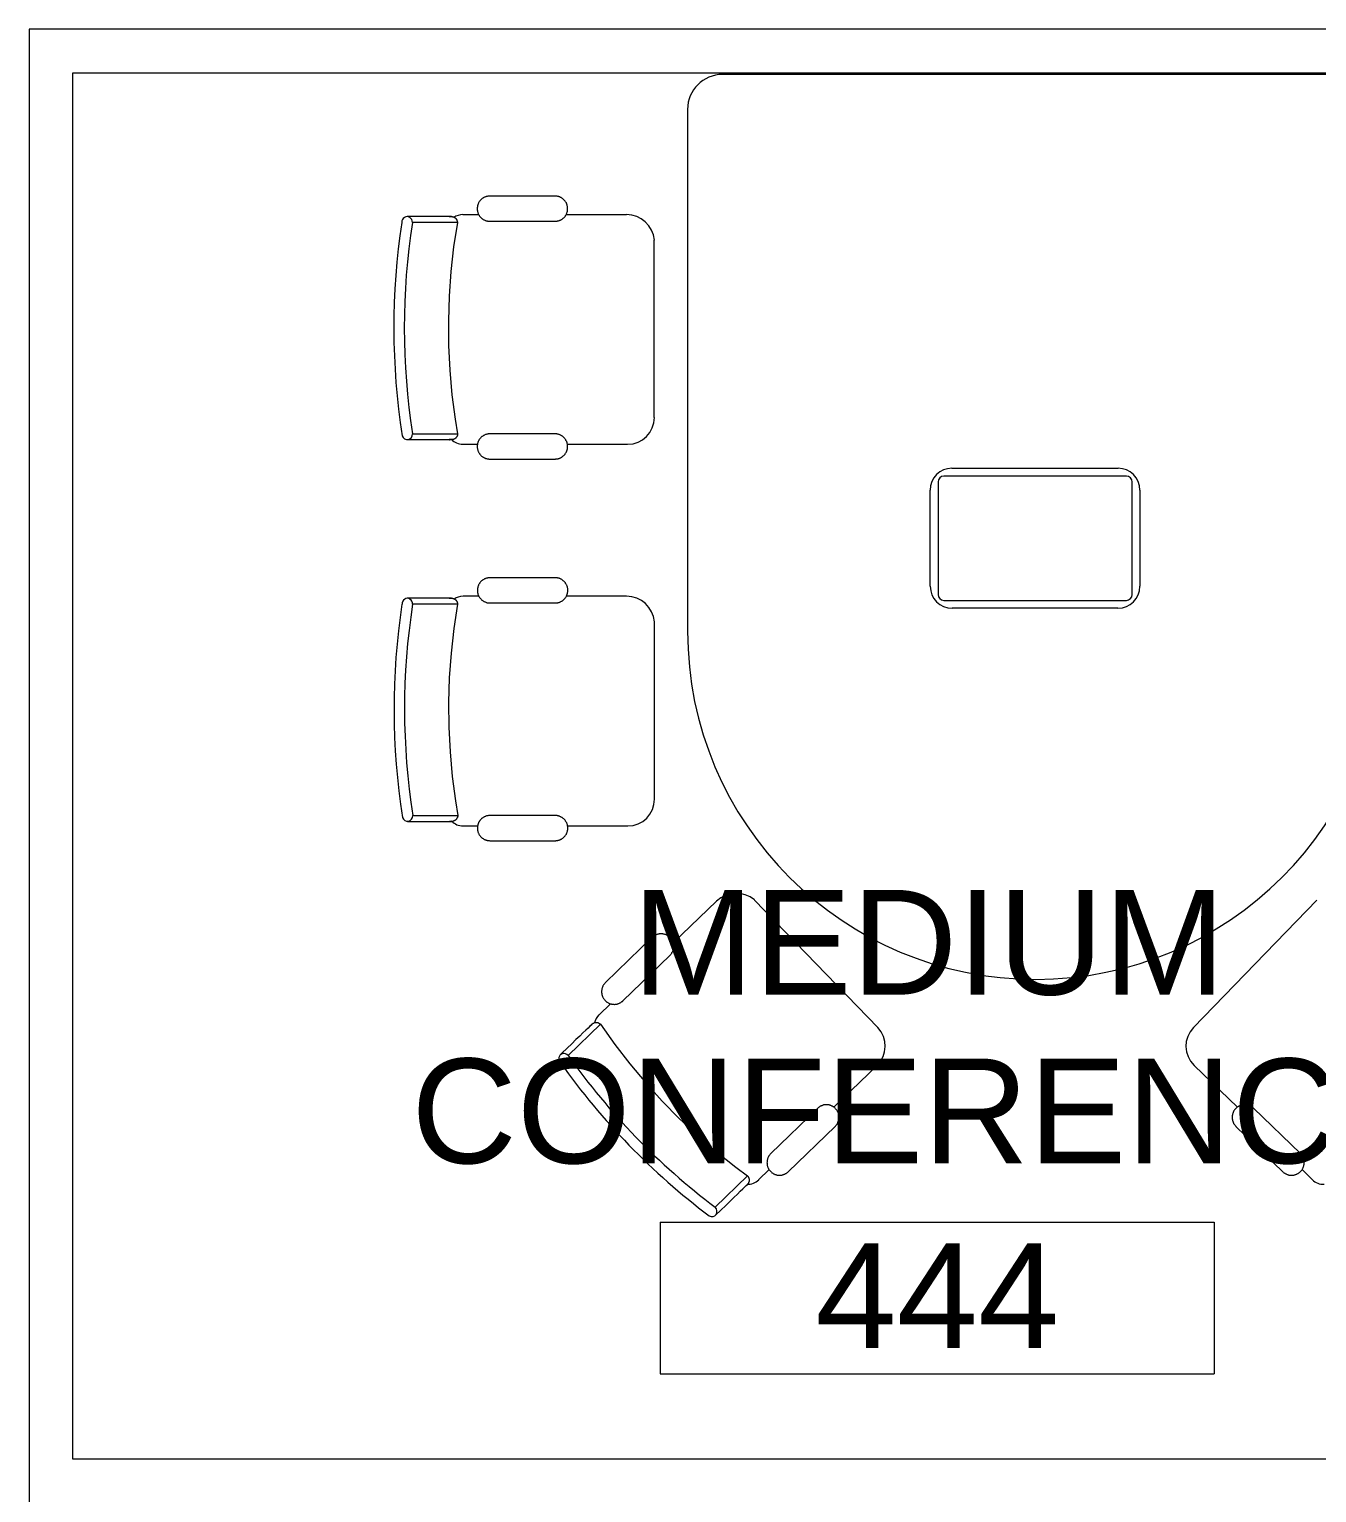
# Model space of a CAD drawing. Header units: inches. Extents: x 1 to 4333, y -575 to 1753.
# Drawn here: x 2938.5 to 3049.2, y 1262.7 to 1388.5 of the extents above; entities that cross this region are included whole.
import ezdxf

# ---------------------------------------------------------------- set-up
doc = ezdxf.new("R2010")
doc.units = ezdxf.units.IN
doc.header["$MEASUREMENT"] = 0
for name, color, linetype, lineweight in [('A-AREA-IDEN', 2, 'Continuous', 20), ('I-FURN', 30, 'Continuous', 9), ('I-WALL', 2, 'Continuous', 13)]:
    doc.layers.add(name, color=color, linetype=linetype, lineweight=lineweight)
doc.styles.add('Arial', font='arial.ttf', dxfattribs={"height": 9})

# ---------------------------------------------------------------- blocks, each defined once
blk = doc.blocks.new('Table - Conference - Huddle Half Moon - 6 Chair Bar Height - Steelcase - Mediascape - Table - Huddle - 6 Chair Bar Height - Steelcase - Mediascape-1914501-New Construction - Tel_Data_Elec Plan')
at = {"layer": 'I-FURN'}
for p, q in [((26.33, 47.06), (-27.54, 47.06)), ((-30.54, 44.06), (-30.54, -0.82)), ((-41.93, 36.6), (-47.54, 36.6)), ((-50.33, 34.33), (-54.19, 34.33)), ((-48.48, 35), (-49.86, 35)), ((-47.54, 34.44), (-41.93, 34.44)), ((-35.8, 35), (-40.98, 35)), ((-33.4, 17.56), (-33.4, 32.81)), ((-54.18, 16.16), (-50.31, 16.16)), ((-49.86, 15.26), (-48.6, 15.26)), ((-41.93, 16.16), (-47.54, 16.16)), ((-40.87, 15.26), (-35.69, 15.26)), ((-47.54, 13.99), (-41.93, 13.99)), ((-7.81, 13.2), (6.47, 13.2)), ((-9.01, 12.02), (-9.01, 2.34)), ((7.18, 12.52), (-8.51, 12.52)), ((7.68, 2.34), (7.68, 12.02)), ((-9.68, 3.05), (-9.68, 11.32)), ((8.35, 11.32), (8.35, 3.05)), ((-41.92, 3.79), (-47.52, 3.79)), ((-50.32, 1.51), (-54.18, 1.51)), ((-48.47, 2.19), (-49.84, 2.19)), ((-47.52, 1.62), (-41.92, 1.62)), ((-35.79, 2.19), (-40.97, 2.19)), ((-8.51, 1.84), (7.18, 1.84)), ((6.46, 1.17), (-7.79, 1.17)), ((-33.38, -15.26), (-33.38, -0.01)), ((-54.16, -16.66), (-50.3, -16.66)), ((-49.84, -17.56), (-48.58, -17.56)), ((-41.92, -16.66), (-47.52, -16.66)), ((-40.86, -17.56), (-35.68, -17.56)), ((-47.52, -18.83), (-41.92, -18.83)), ((-28.05, -24.02), (-31.78, -27.62)), ((-14.19, -34.89), (-24.8, -23.93)), ((23.55, -23.93), (12.94, -34.89)), ((-33.57, -27.13), (-37.6, -31.03)), ((-36.09, -32.59), (-32.06, -28.69)), ((-37.17, -32.84), (-38.15, -33.79)), ((-38.03, -34.61), (-40.8, -37.29)), ((-17.97, -41.74), (-14.25, -38.14)), ((13, -38.14), (16.72, -41.74)), ((-19.35, -41.83), (-23.39, -45.73)), ((22.14, -45.73), (18.1, -41.83)), ((-21.88, -47.29), (-17.85, -43.39)), ((16.6, -43.39), (20.63, -47.29)), ((-28.16, -50.34), (-25.38, -47.65)), ((-24.43, -47.98), (-23.53, -47.11)), ((22.28, -47.11), (23.18, -47.98))]:
    blk.add_line(p, q, dxfattribs=at)
at = {"layer": 'I-FURN', "flags": 128}
for points in [[(-47.54, 36.6), (-47.58, 36.6), (-47.63, 36.6), (-47.67, 36.6), (-47.71, 36.59), (-47.76, 36.58), (-47.8, 36.57), (-47.84, 36.56), (-47.88, 36.55), (-47.92, 36.53), (-47.96, 36.52), (-48, 36.5), (-48.04, 36.48), (-48.08, 36.46), (-48.12, 36.44), (-48.15, 36.41), (-48.19, 36.39), (-48.22, 36.36), (-48.25, 36.34), (-48.29, 36.31), (-48.32, 36.28), (-48.35, 36.24), (-48.38, 36.21), (-48.4, 36.18), (-48.43, 36.14), (-48.45, 36.11), (-48.47, 36.07), (-48.5, 36.03), (-48.52, 35.99), (-48.53, 35.95), (-48.55, 35.91), (-48.57, 35.87), (-48.58, 35.83), (-48.59, 35.79), (-48.6, 35.75), (-48.61, 35.7), (-48.61, 35.66), (-48.62, 35.62), (-48.62, 35.58), (-48.62, 35.53), (-48.62, 35.49), (-48.62, 35.45), (-48.62, 35.4), (-48.61, 35.36), (-48.6, 35.32), (-48.6, 35.27), (-48.58, 35.23), (-48.57, 35.19), (-48.56, 35.15), (-48.54, 35.11), (-48.53, 35.07), (-48.51, 35.03), (-48.49, 34.99), (-48.46, 34.95), (-48.44, 34.92), (-48.42, 34.88), (-48.39, 34.85), (-48.36, 34.81), (-48.33, 34.78), (-48.3, 34.75), (-48.27, 34.72), (-48.24, 34.69), (-48.21, 34.66), (-48.17, 34.64), (-48.14, 34.61), (-48.1, 34.59), (-48.06, 34.57), (-48.02, 34.55), (-47.98, 34.53), (-47.94, 34.51), (-47.9, 34.5), (-47.86, 34.48), (-47.82, 34.47), (-47.78, 34.46), (-47.74, 34.45), (-47.69, 34.45), (-47.65, 34.44), (-47.61, 34.44), (-47.56, 34.44), (-47.54, 34.44)], [(-41.93, 34.44), (-41.89, 34.44), (-41.84, 34.44), (-41.8, 34.44), (-41.76, 34.45), (-41.72, 34.46), (-41.67, 34.47), (-41.63, 34.48), (-41.59, 34.49), (-41.55, 34.51), (-41.51, 34.52), (-41.47, 34.54), (-41.43, 34.56), (-41.39, 34.58), (-41.36, 34.6), (-41.32, 34.63), (-41.28, 34.65), (-41.25, 34.68), (-41.22, 34.71), (-41.18, 34.73), (-41.15, 34.76), (-41.12, 34.8), (-41.1, 34.83), (-41.07, 34.86), (-41.04, 34.9), (-41.02, 34.93), (-41, 34.97), (-40.98, 35.01), (-40.96, 35.05), (-40.94, 35.09), (-40.92, 35.13), (-40.91, 35.17), (-40.89, 35.21), (-40.88, 35.25), (-40.87, 35.29), (-40.86, 35.34), (-40.86, 35.38), (-40.85, 35.42), (-40.85, 35.46), (-40.85, 35.51), (-40.85, 35.55), (-40.85, 35.59), (-40.85, 35.64), (-40.86, 35.68), (-40.87, 35.72), (-40.88, 35.77), (-40.89, 35.81), (-40.9, 35.85), (-40.91, 35.89), (-40.93, 35.93), (-40.95, 35.97), (-40.96, 36.01), (-40.98, 36.05), (-41.01, 36.09), (-41.03, 36.12), (-41.06, 36.16), (-41.08, 36.19), (-41.11, 36.23), (-41.14, 36.26), (-41.17, 36.29), (-41.2, 36.32), (-41.23, 36.35), (-41.27, 36.38), (-41.3, 36.4), (-41.34, 36.43), (-41.37, 36.45), (-41.41, 36.47), (-41.45, 36.49), (-41.49, 36.51), (-41.53, 36.53), (-41.57, 36.54), (-41.61, 36.56), (-41.65, 36.57), (-41.69, 36.58), (-41.74, 36.59), (-41.78, 36.59), (-41.82, 36.6), (-41.86, 36.6), (-41.91, 36.6), (-41.93, 36.6)], [(-50.84, 34.84), (-50.87, 34.84), (-50.96, 34.84), (-51.11, 34.84), (-51.32, 34.84), (-51.59, 34.84), (-51.92, 34.84), (-52.31, 34.84), (-52.76, 34.84), (-53.27, 34.84), (-53.83, 34.84), (-54.45, 34.84), (-54.65, 34.84)], [(-50.33, 34.33), (-50.65, 32.23), (-50.88, 30.12), (-51.04, 28), (-51.1, 25.88), (-51.08, 23.76), (-50.98, 21.64), (-50.79, 19.52), (-50.52, 17.42), (-50.31, 16.16)], [(-51.04, 34.84), (-50.91, 34.84), (-50.85, 34.84), (-50.84, 34.84)], [(-50.84, 34.84), (-50.82, 34.84), (-50.8, 34.84), (-50.78, 34.84), (-50.76, 34.83), (-50.74, 34.83), (-50.72, 34.83), (-50.7, 34.82), (-50.68, 34.81), (-50.66, 34.81), (-50.64, 34.8), (-50.62, 34.79), (-50.6, 34.78), (-50.59, 34.77), (-50.57, 34.76), (-50.55, 34.75), (-50.53, 34.74), (-50.52, 34.73), (-50.5, 34.71), (-50.49, 34.7), (-50.47, 34.69), (-50.46, 34.67), (-50.45, 34.66), (-50.43, 34.64), (-50.42, 34.62), (-50.41, 34.61), (-50.4, 34.59), (-50.39, 34.57), (-50.38, 34.55), (-50.37, 34.54), (-50.36, 34.52), (-50.36, 34.5), (-50.35, 34.48), (-50.35, 34.46), (-50.34, 34.44), (-50.34, 34.42), (-50.33, 34.4), (-50.33, 34.38), (-50.33, 34.36), (-50.33, 34.34), (-50.33, 34.33)], [(-54.63, 15.66), (-54, 15.66), (-53.42, 15.66), (-52.89, 15.66), (-52.43, 15.66), (-52.02, 15.66), (-51.67, 15.66), (-51.38, 15.66), (-51.15, 15.66), (-50.98, 15.66), (-50.87, 15.66), (-50.82, 15.66), (-50.82, 15.66)], [(-50.82, 15.66), (-50.85, 15.66), (-50.94, 15.66), (-51.02, 15.66)], [(-50.31, 16.16), (-50.31, 16.14), (-50.31, 16.12), (-50.32, 16.1), (-50.32, 16.08), (-50.32, 16.06), (-50.33, 16.04), (-50.33, 16.02), (-50.34, 16), (-50.35, 15.98), (-50.35, 15.96), (-50.36, 15.95), (-50.37, 15.93), (-50.38, 15.91), (-50.39, 15.89), (-50.4, 15.88), (-50.41, 15.86), (-50.43, 15.84), (-50.44, 15.83), (-50.45, 15.81), (-50.47, 15.8), (-50.48, 15.78), (-50.5, 15.77), (-50.51, 15.76), (-50.53, 15.75), (-50.55, 15.74), (-50.56, 15.72), (-50.58, 15.72), (-50.6, 15.71), (-50.62, 15.7), (-50.64, 15.69), (-50.66, 15.68), (-50.67, 15.68), (-50.69, 15.67), (-50.71, 15.67), (-50.73, 15.66), (-50.75, 15.66), (-50.77, 15.66), (-50.79, 15.66), (-50.81, 15.66), (-50.82, 15.66)], [(-47.54, 16.16), (-47.58, 16.16), (-47.63, 16.15), (-47.67, 16.15), (-47.71, 16.14), (-47.75, 16.14), (-47.8, 16.13), (-47.84, 16.11), (-47.88, 16.1), (-47.92, 16.09), (-47.96, 16.07), (-48, 16.05), (-48.04, 16.03), (-48.08, 16.01), (-48.11, 15.99), (-48.15, 15.97), (-48.19, 15.94), (-48.22, 15.92), (-48.25, 15.89), (-48.29, 15.86), (-48.32, 15.83), (-48.35, 15.8), (-48.37, 15.76), (-48.4, 15.73), (-48.43, 15.7), (-48.45, 15.66), (-48.47, 15.62), (-48.49, 15.58), (-48.51, 15.55), (-48.53, 15.51), (-48.55, 15.47), (-48.56, 15.43), (-48.58, 15.38), (-48.59, 15.34), (-48.6, 15.3), (-48.61, 15.26), (-48.61, 15.22), (-48.62, 15.17), (-48.62, 15.13), (-48.62, 15.09), (-48.62, 15.04), (-48.62, 15), (-48.62, 14.96), (-48.61, 14.91), (-48.6, 14.87), (-48.59, 14.83), (-48.58, 14.79), (-48.57, 14.75), (-48.56, 14.7), (-48.54, 14.66), (-48.52, 14.62), (-48.5, 14.59), (-48.48, 14.55), (-48.46, 14.51), (-48.44, 14.47), (-48.41, 14.44), (-48.39, 14.4), (-48.36, 14.37), (-48.33, 14.34), (-48.3, 14.31), (-48.27, 14.28), (-48.24, 14.25), (-48.2, 14.22), (-48.17, 14.19), (-48.13, 14.17), (-48.1, 14.15), (-48.06, 14.13), (-48.02, 14.11), (-47.98, 14.09), (-47.94, 14.07), (-47.9, 14.05), (-47.86, 14.04), (-47.82, 14.03), (-47.78, 14.02), (-47.74, 14.01), (-47.69, 14), (-47.65, 14), (-47.61, 13.99), (-47.56, 13.99), (-47.54, 13.99)], [(-41.93, 13.99), (-41.89, 13.99), (-41.85, 14), (-41.8, 14), (-41.76, 14.01), (-41.72, 14.01), (-41.67, 14.02), (-41.63, 14.03), (-41.59, 14.05), (-41.55, 14.06), (-41.51, 14.08), (-41.47, 14.1), (-41.43, 14.11), (-41.39, 14.14), (-41.36, 14.16), (-41.32, 14.18), (-41.29, 14.21), (-41.25, 14.23), (-41.22, 14.26), (-41.19, 14.29), (-41.16, 14.32), (-41.13, 14.35), (-41.1, 14.39), (-41.07, 14.42), (-41.05, 14.45), (-41.02, 14.49), (-41, 14.53), (-40.98, 14.56), (-40.96, 14.6), (-40.94, 14.64), (-40.92, 14.68), (-40.91, 14.72), (-40.89, 14.76), (-40.88, 14.81), (-40.87, 14.85), (-40.87, 14.89), (-40.86, 14.93), (-40.85, 14.98), (-40.85, 15.02), (-40.85, 15.06), (-40.85, 15.11), (-40.85, 15.15), (-40.86, 15.19), (-40.86, 15.24), (-40.87, 15.28), (-40.88, 15.32), (-40.89, 15.36), (-40.9, 15.4), (-40.91, 15.44), (-40.93, 15.49), (-40.95, 15.52), (-40.97, 15.56), (-40.99, 15.6), (-41.01, 15.64), (-41.03, 15.68), (-41.06, 15.71), (-41.08, 15.75), (-41.11, 15.78), (-41.14, 15.81), (-41.17, 15.84), (-41.2, 15.87), (-41.23, 15.9), (-41.27, 15.93), (-41.3, 15.95), (-41.34, 15.98), (-41.37, 16), (-41.41, 16.02), (-41.45, 16.04), (-41.49, 16.06), (-41.53, 16.08), (-41.57, 16.09), (-41.61, 16.11), (-41.65, 16.12), (-41.69, 16.13), (-41.74, 16.14), (-41.78, 16.15), (-41.82, 16.15), (-41.86, 16.15), (-41.91, 16.16), (-41.93, 16.16)], [(-47.52, 3.79), (-47.57, 3.78), (-47.61, 3.78), (-47.65, 3.78), (-47.7, 3.77), (-47.74, 3.76), (-47.78, 3.75), (-47.82, 3.74), (-47.87, 3.73), (-47.91, 3.72), (-47.95, 3.7), (-47.99, 3.68), (-48.03, 3.66), (-48.06, 3.64), (-48.1, 3.62), (-48.14, 3.6), (-48.17, 3.57), (-48.21, 3.54), (-48.24, 3.52), (-48.27, 3.49), (-48.3, 3.46), (-48.33, 3.43), (-48.36, 3.39), (-48.39, 3.36), (-48.41, 3.32), (-48.44, 3.29), (-48.46, 3.25), (-48.48, 3.21), (-48.5, 3.17), (-48.52, 3.13), (-48.54, 3.09), (-48.55, 3.05), (-48.56, 3.01), (-48.58, 2.97), (-48.58, 2.93), (-48.59, 2.89), (-48.6, 2.84), (-48.6, 2.8), (-48.61, 2.76), (-48.61, 2.71), (-48.61, 2.67), (-48.61, 2.63), (-48.6, 2.58), (-48.6, 2.54), (-48.59, 2.5), (-48.58, 2.46), (-48.57, 2.41), (-48.56, 2.37), (-48.54, 2.33), (-48.53, 2.29), (-48.51, 2.25), (-48.49, 2.21), (-48.47, 2.17), (-48.45, 2.14), (-48.43, 2.1), (-48.4, 2.06), (-48.38, 2.03), (-48.35, 2), (-48.32, 1.96), (-48.29, 1.93), (-48.26, 1.9), (-48.22, 1.87), (-48.19, 1.85), (-48.16, 1.82), (-48.12, 1.8), (-48.08, 1.77), (-48.05, 1.75), (-48.01, 1.73), (-47.97, 1.71), (-47.93, 1.7), (-47.89, 1.68), (-47.85, 1.67), (-47.81, 1.65), (-47.76, 1.64), (-47.72, 1.64), (-47.68, 1.63), (-47.63, 1.62), (-47.59, 1.62), (-47.55, 1.62), (-47.52, 1.62)], [(-41.92, 1.62), (-41.87, 1.62), (-41.83, 1.62), (-41.79, 1.63), (-41.74, 1.63), (-41.7, 1.64), (-41.66, 1.65), (-41.62, 1.66), (-41.58, 1.67), (-41.53, 1.69), (-41.49, 1.7), (-41.45, 1.72), (-41.42, 1.74), (-41.38, 1.76), (-41.34, 1.78), (-41.3, 1.81), (-41.27, 1.83), (-41.23, 1.86), (-41.2, 1.89), (-41.17, 1.92), (-41.14, 1.95), (-41.11, 1.98), (-41.08, 2.01), (-41.05, 2.04), (-41.03, 2.08), (-41, 2.12), (-40.98, 2.15), (-40.96, 2.19), (-40.94, 2.23), (-40.92, 2.27), (-40.91, 2.31), (-40.89, 2.35), (-40.88, 2.39), (-40.87, 2.43), (-40.86, 2.47), (-40.85, 2.52), (-40.84, 2.56), (-40.84, 2.6), (-40.83, 2.65), (-40.83, 2.69), (-40.83, 2.73), (-40.84, 2.78), (-40.84, 2.82), (-40.84, 2.86), (-40.85, 2.91), (-40.86, 2.95), (-40.87, 2.99), (-40.88, 3.03), (-40.9, 3.07), (-40.91, 3.11), (-40.93, 3.15), (-40.95, 3.19), (-40.97, 3.23), (-40.99, 3.27), (-41.02, 3.3), (-41.04, 3.34), (-41.07, 3.37), (-41.09, 3.41), (-41.12, 3.44), (-41.15, 3.47), (-41.18, 3.5), (-41.22, 3.53), (-41.25, 3.56), (-41.29, 3.58), (-41.32, 3.61), (-41.36, 3.63), (-41.4, 3.65), (-41.43, 3.67), (-41.47, 3.69), (-41.51, 3.71), (-41.55, 3.72), (-41.59, 3.74), (-41.64, 3.75), (-41.68, 3.76), (-41.72, 3.77), (-41.76, 3.77), (-41.81, 3.78), (-41.85, 3.78), (-41.89, 3.79), (-41.92, 3.79)], [(-50.82, 2.02), (-50.85, 2.02), (-50.94, 2.02), (-51.09, 2.02), (-51.31, 2.02), (-51.58, 2.02), (-51.91, 2.02), (-52.3, 2.02), (-52.75, 2.02), (-53.25, 2.02), (-53.82, 2.02), (-54.43, 2.02), (-54.63, 2.02)], [(-50.32, 1.51), (-50.63, -0.58), (-50.87, -2.7), (-51.02, -4.81), (-51.09, -6.94), (-51.07, -9.06), (-50.96, -11.18), (-50.77, -13.3), (-50.5, -15.4), (-50.3, -16.66)], [(-51.02, 2.02), (-50.9, 2.02), (-50.83, 2.02), (-50.82, 2.02)], [(-50.82, 2.02), (-50.8, 2.02), (-50.78, 2.02), (-50.76, 2.02), (-50.74, 2.02), (-50.72, 2.01), (-50.7, 2.01), (-50.68, 2), (-50.66, 2), (-50.64, 1.99), (-50.62, 1.98), (-50.61, 1.97), (-50.59, 1.96), (-50.57, 1.95), (-50.55, 1.94), (-50.54, 1.93), (-50.52, 1.92), (-50.5, 1.91), (-50.49, 1.9), (-50.47, 1.88), (-50.46, 1.87), (-50.44, 1.85), (-50.43, 1.84), (-50.42, 1.82), (-50.41, 1.81), (-50.4, 1.79), (-50.38, 1.77), (-50.37, 1.75), (-50.37, 1.74), (-50.36, 1.72), (-50.35, 1.7), (-50.34, 1.68), (-50.34, 1.66), (-50.33, 1.64), (-50.33, 1.62), (-50.32, 1.6), (-50.32, 1.58), (-50.32, 1.56), (-50.32, 1.54), (-50.32, 1.52), (-50.32, 1.51)], [(-54.62, -17.16), (-53.98, -17.16), (-53.4, -17.16), (-52.88, -17.16), (-52.41, -17.16), (-52.01, -17.16), (-51.66, -17.16), (-51.37, -17.16), (-51.14, -17.16), (-50.97, -17.16), (-50.86, -17.16), (-50.81, -17.16), (-50.81, -17.16)], [(-50.81, -17.16), (-50.84, -17.16), (-50.93, -17.16), (-51.01, -17.16)], [(-50.3, -16.66), (-50.3, -16.68), (-50.3, -16.7), (-50.3, -16.72), (-50.3, -16.74), (-50.31, -16.76), (-50.31, -16.78), (-50.32, -16.8), (-50.32, -16.82), (-50.33, -16.83), (-50.34, -16.85), (-50.35, -16.87), (-50.36, -16.89), (-50.36, -16.91), (-50.38, -16.93), (-50.39, -16.94), (-50.4, -16.96), (-50.41, -16.97), (-50.42, -16.99), (-50.44, -17.01), (-50.45, -17.02), (-50.47, -17.03), (-50.48, -17.05), (-50.5, -17.06), (-50.51, -17.07), (-50.53, -17.08), (-50.55, -17.09), (-50.57, -17.1), (-50.58, -17.11), (-50.6, -17.12), (-50.62, -17.13), (-50.64, -17.14), (-50.66, -17.14), (-50.68, -17.15), (-50.7, -17.15), (-50.72, -17.16), (-50.74, -17.16), (-50.76, -17.16), (-50.78, -17.16), (-50.8, -17.16), (-50.81, -17.16)], [(-47.52, -16.66), (-47.57, -16.66), (-47.61, -16.67), (-47.65, -16.67), (-47.7, -16.68), (-47.74, -16.68), (-47.78, -16.69), (-47.82, -16.7), (-47.87, -16.72), (-47.91, -16.73), (-47.95, -16.75), (-47.99, -16.76), (-48.02, -16.78), (-48.06, -16.8), (-48.1, -16.83), (-48.14, -16.85), (-48.17, -16.88), (-48.21, -16.9), (-48.24, -16.93), (-48.27, -16.96), (-48.3, -16.99), (-48.33, -17.02), (-48.36, -17.05), (-48.39, -17.09), (-48.41, -17.12), (-48.44, -17.16), (-48.46, -17.2), (-48.48, -17.23), (-48.5, -17.27), (-48.52, -17.31), (-48.53, -17.35), (-48.55, -17.39), (-48.56, -17.43), (-48.57, -17.48), (-48.58, -17.52), (-48.59, -17.56), (-48.6, -17.6), (-48.6, -17.65), (-48.61, -17.69), (-48.61, -17.73), (-48.61, -17.78), (-48.6, -17.82), (-48.6, -17.86), (-48.59, -17.9), (-48.59, -17.95), (-48.58, -17.99), (-48.57, -18.03), (-48.56, -18.07), (-48.54, -18.11), (-48.53, -18.15), (-48.51, -18.19), (-48.49, -18.23), (-48.47, -18.27), (-48.45, -18.31), (-48.42, -18.35), (-48.4, -18.38), (-48.37, -18.42), (-48.35, -18.45), (-48.32, -18.48), (-48.29, -18.51), (-48.26, -18.54), (-48.22, -18.57), (-48.19, -18.6), (-48.16, -18.62), (-48.12, -18.65), (-48.08, -18.67), (-48.05, -18.69), (-48.01, -18.71), (-47.97, -18.73), (-47.93, -18.75), (-47.89, -18.76), (-47.85, -18.78), (-47.8, -18.79), (-47.76, -18.8), (-47.72, -18.81), (-47.68, -18.82), (-47.63, -18.82), (-47.59, -18.82), (-47.55, -18.83), (-47.52, -18.83)], [(-41.92, -18.83), (-41.87, -18.83), (-41.83, -18.82), (-41.79, -18.82), (-41.74, -18.81), (-41.7, -18.8), (-41.66, -18.79), (-41.62, -18.78), (-41.58, -18.77), (-41.54, -18.76), (-41.5, -18.74), (-41.46, -18.72), (-41.42, -18.7), (-41.38, -18.68), (-41.34, -18.66), (-41.31, -18.64), (-41.27, -18.61), (-41.24, -18.59), (-41.2, -18.56), (-41.17, -18.53), (-41.14, -18.5), (-41.11, -18.47), (-41.08, -18.43), (-41.06, -18.4), (-41.03, -18.36), (-41.01, -18.33), (-40.98, -18.29), (-40.96, -18.25), (-40.94, -18.22), (-40.92, -18.18), (-40.91, -18.14), (-40.89, -18.1), (-40.88, -18.05), (-40.87, -18.01), (-40.86, -17.97), (-40.85, -17.93), (-40.84, -17.89), (-40.84, -17.84), (-40.84, -17.8), (-40.83, -17.76), (-40.83, -17.71), (-40.84, -17.67), (-40.84, -17.63), (-40.85, -17.58), (-40.85, -17.54), (-40.86, -17.5), (-40.87, -17.46), (-40.89, -17.41), (-40.9, -17.37), (-40.92, -17.33), (-40.93, -17.29), (-40.95, -17.25), (-40.97, -17.22), (-40.99, -17.18), (-41.02, -17.14), (-41.04, -17.11), (-41.07, -17.07), (-41.1, -17.04), (-41.12, -17.01), (-41.15, -16.98), (-41.19, -16.95), (-41.22, -16.92), (-41.25, -16.89), (-41.29, -16.86), (-41.32, -16.84), (-41.36, -16.82), (-41.4, -16.8), (-41.43, -16.78), (-41.47, -16.76), (-41.51, -16.74), (-41.55, -16.72), (-41.6, -16.71), (-41.64, -16.7), (-41.68, -16.69), (-41.72, -16.68), (-41.76, -16.67), (-41.81, -16.67), (-41.85, -16.66), (-41.89, -16.66), (-41.92, -16.66)], [(-32.06, -28.69), (-32.03, -28.66), (-32, -28.63), (-31.97, -28.6), (-31.95, -28.56), (-31.92, -28.53), (-31.9, -28.49), (-31.88, -28.45), (-31.86, -28.42), (-31.84, -28.38), (-31.82, -28.34), (-31.8, -28.3), (-31.79, -28.26), (-31.78, -28.21), (-31.76, -28.17), (-31.75, -28.13), (-31.75, -28.09), (-31.74, -28.05), (-31.74, -28), (-31.73, -27.96), (-31.73, -27.92), (-31.73, -27.87), (-31.74, -27.83), (-31.74, -27.79), (-31.75, -27.74), (-31.75, -27.7), (-31.76, -27.66), (-31.77, -27.62), (-31.79, -27.57), (-31.8, -27.53), (-31.82, -27.49), (-31.83, -27.45), (-31.85, -27.41), (-31.87, -27.38), (-31.9, -27.34), (-31.92, -27.3), (-31.95, -27.27), (-31.97, -27.23), (-32, -27.2), (-32.03, -27.17), (-32.06, -27.14), (-32.09, -27.11), (-32.12, -27.08), (-32.16, -27.05), (-32.19, -27.03), (-32.23, -27), (-32.27, -26.98), (-32.3, -26.96), (-32.34, -26.94), (-32.38, -26.92), (-32.42, -26.9), (-32.46, -26.89), (-32.5, -26.88), (-32.55, -26.86), (-32.59, -26.85), (-32.63, -26.85), (-32.67, -26.84), (-32.72, -26.83), (-32.76, -26.83), (-32.8, -26.83), (-32.85, -26.83), (-32.89, -26.83), (-32.93, -26.84), (-32.98, -26.84), (-33.02, -26.85), (-33.06, -26.86), (-33.1, -26.87), (-33.14, -26.88), (-33.19, -26.89), (-33.23, -26.91), (-33.27, -26.93), (-33.3, -26.95), (-33.34, -26.97), (-33.38, -26.99), (-33.42, -27.01), (-33.45, -27.04), (-33.49, -27.06), (-33.52, -27.09), (-33.55, -27.12), (-33.57, -27.13)], [(-37.6, -31.03), (-37.63, -31.06), (-37.66, -31.1), (-37.69, -31.13), (-37.72, -31.16), (-37.74, -31.2), (-37.76, -31.23), (-37.79, -31.27), (-37.81, -31.31), (-37.83, -31.35), (-37.85, -31.39), (-37.86, -31.43), (-37.88, -31.47), (-37.89, -31.51), (-37.9, -31.55), (-37.91, -31.59), (-37.92, -31.64), (-37.92, -31.68), (-37.93, -31.72), (-37.93, -31.77), (-37.93, -31.81), (-37.93, -31.85), (-37.93, -31.9), (-37.92, -31.94), (-37.92, -31.98), (-37.91, -32.03), (-37.9, -32.07), (-37.89, -32.11), (-37.88, -32.15), (-37.86, -32.19), (-37.85, -32.23), (-37.83, -32.27), (-37.81, -32.31), (-37.79, -32.35), (-37.77, -32.39), (-37.74, -32.42), (-37.72, -32.46), (-37.69, -32.49), (-37.66, -32.53), (-37.63, -32.56), (-37.6, -32.59), (-37.57, -32.62), (-37.54, -32.65), (-37.51, -32.67), (-37.47, -32.7), (-37.44, -32.72), (-37.4, -32.75), (-37.36, -32.77), (-37.32, -32.79), (-37.28, -32.81), (-37.24, -32.82), (-37.2, -32.84), (-37.16, -32.85), (-37.12, -32.86), (-37.08, -32.87), (-37.03, -32.88), (-36.99, -32.89), (-36.95, -32.89), (-36.9, -32.89), (-36.86, -32.9), (-36.82, -32.9), (-36.77, -32.89), (-36.73, -32.89), (-36.69, -32.88), (-36.65, -32.88), (-36.6, -32.87), (-36.56, -32.86), (-36.52, -32.85), (-36.48, -32.83), (-36.44, -32.82), (-36.4, -32.8), (-36.36, -32.78), (-36.32, -32.76), (-36.28, -32.74), (-36.25, -32.71), (-36.21, -32.69), (-36.18, -32.66), (-36.14, -32.64), (-36.11, -32.61), (-36.09, -32.59)], [(-38.75, -34.59), (-38.77, -34.61), (-38.83, -34.68), (-38.94, -34.78), (-39.09, -34.93), (-39.29, -35.12), (-39.53, -35.35), (-39.81, -35.62), (-40.13, -35.93), (-40.49, -36.28), (-40.9, -36.67), (-41.34, -37.1), (-41.49, -37.24)], [(-38.89, -34.73), (-38.8, -34.65), (-38.75, -34.6), (-38.75, -34.59)], [(-38.75, -34.59), (-38.73, -34.58), (-38.72, -34.57), (-38.7, -34.55), (-38.68, -34.54), (-38.67, -34.53), (-38.65, -34.52), (-38.63, -34.51), (-38.61, -34.5), (-38.59, -34.49), (-38.58, -34.48), (-38.56, -34.48), (-38.54, -34.47), (-38.52, -34.47), (-38.5, -34.46), (-38.48, -34.46), (-38.46, -34.45), (-38.44, -34.45), (-38.42, -34.45), (-38.4, -34.45), (-38.38, -34.45), (-38.36, -34.45), (-38.34, -34.45), (-38.32, -34.46), (-38.3, -34.46), (-38.28, -34.46), (-38.26, -34.47), (-38.24, -34.47), (-38.22, -34.48), (-38.2, -34.49), (-38.18, -34.5), (-38.16, -34.51), (-38.14, -34.52), (-38.13, -34.53), (-38.11, -34.54), (-38.09, -34.55), (-38.08, -34.56), (-38.06, -34.57), (-38.05, -34.59), (-38.03, -34.6), (-38.03, -34.61)], [(-38.03, -34.61), (-36.8, -36.34), (-35.5, -38.02), (-34.14, -39.64), (-32.71, -41.22), (-31.22, -42.73), (-29.67, -44.18), (-28.06, -45.57), (-26.4, -46.89), (-25.38, -47.65)], [(-17.85, -43.39), (-17.82, -43.36), (-17.79, -43.32), (-17.76, -43.29), (-17.74, -43.26), (-17.71, -43.22), (-17.69, -43.19), (-17.66, -43.15), (-17.64, -43.11), (-17.62, -43.07), (-17.61, -43.03), (-17.59, -42.99), (-17.58, -42.95), (-17.56, -42.91), (-17.55, -42.87), (-17.54, -42.83), (-17.53, -42.78), (-17.53, -42.74), (-17.52, -42.7), (-17.52, -42.65), (-17.52, -42.61), (-17.52, -42.57), (-17.52, -42.53), (-17.53, -42.48), (-17.53, -42.44), (-17.54, -42.4), (-17.55, -42.35), (-17.56, -42.31), (-17.57, -42.27), (-17.59, -42.23), (-17.6, -42.19), (-17.62, -42.15), (-17.64, -42.11), (-17.66, -42.07), (-17.68, -42.04), (-17.71, -42), (-17.73, -41.96), (-17.76, -41.93), (-17.79, -41.9), (-17.82, -41.87), (-17.85, -41.83), (-17.88, -41.8), (-17.91, -41.78), (-17.94, -41.75), (-17.98, -41.72), (-18.02, -41.7), (-18.05, -41.68), (-18.09, -41.66), (-18.13, -41.64), (-18.17, -41.62), (-18.21, -41.6), (-18.25, -41.59), (-18.29, -41.57), (-18.33, -41.56), (-18.37, -41.55), (-18.42, -41.54), (-18.46, -41.54), (-18.5, -41.53), (-18.55, -41.53), (-18.59, -41.53), (-18.63, -41.53), (-18.67, -41.53), (-18.72, -41.53), (-18.76, -41.54), (-18.8, -41.55), (-18.85, -41.55), (-18.89, -41.57), (-18.93, -41.58), (-18.97, -41.59), (-19.01, -41.61), (-19.05, -41.62), (-19.09, -41.64), (-19.13, -41.66), (-19.17, -41.69), (-19.2, -41.71), (-19.24, -41.73), (-19.27, -41.76), (-19.31, -41.79), (-19.34, -41.82), (-19.35, -41.83)], [(18.1, -41.83), (18.07, -41.8), (18.04, -41.77), (18.01, -41.75), (17.97, -41.72), (17.94, -41.7), (17.9, -41.67), (17.86, -41.65), (17.82, -41.63), (17.78, -41.62), (17.74, -41.6), (17.7, -41.59), (17.66, -41.57), (17.62, -41.56), (17.58, -41.55), (17.53, -41.54), (17.49, -41.54), (17.45, -41.53), (17.41, -41.53), (17.36, -41.53), (17.32, -41.53), (17.28, -41.53), (17.23, -41.53), (17.19, -41.54), (17.15, -41.55), (17.1, -41.56), (17.06, -41.57), (17.02, -41.58), (16.98, -41.59), (16.94, -41.61), (16.9, -41.63), (16.86, -41.65), (16.82, -41.67), (16.79, -41.69), (16.75, -41.71), (16.71, -41.74), (16.68, -41.76), (16.65, -41.79), (16.61, -41.82), (16.58, -41.85), (16.55, -41.88), (16.52, -41.91), (16.5, -41.95), (16.47, -41.98), (16.45, -42.02), (16.42, -42.05), (16.4, -42.09), (16.38, -42.13), (16.36, -42.17), (16.35, -42.21), (16.33, -42.25), (16.32, -42.29), (16.31, -42.33), (16.3, -42.37), (16.29, -42.42), (16.28, -42.46), (16.28, -42.5), (16.27, -42.54), (16.27, -42.59), (16.27, -42.63), (16.27, -42.67), (16.28, -42.72), (16.28, -42.76), (16.29, -42.8), (16.3, -42.85), (16.31, -42.89), (16.32, -42.93), (16.33, -42.97), (16.35, -43.01), (16.36, -43.05), (16.38, -43.09), (16.4, -43.13), (16.42, -43.17), (16.45, -43.2), (16.47, -43.24), (16.5, -43.27), (16.53, -43.31), (16.55, -43.34), (16.58, -43.37), (16.6, -43.39)], [(-23.39, -45.73), (-23.42, -45.76), (-23.45, -45.79), (-23.47, -45.83), (-23.5, -45.86), (-23.53, -45.9), (-23.55, -45.93), (-23.57, -45.97), (-23.59, -46.01), (-23.61, -46.05), (-23.63, -46.08), (-23.65, -46.12), (-23.66, -46.17), (-23.67, -46.21), (-23.68, -46.25), (-23.69, -46.29), (-23.7, -46.33), (-23.71, -46.38), (-23.71, -46.42), (-23.71, -46.46), (-23.72, -46.51), (-23.71, -46.55), (-23.71, -46.59), (-23.71, -46.64), (-23.7, -46.68), (-23.69, -46.72), (-23.69, -46.76), (-23.67, -46.81), (-23.66, -46.85), (-23.65, -46.89), (-23.63, -46.93), (-23.61, -46.97), (-23.59, -47.01), (-23.57, -47.04), (-23.55, -47.08), (-23.53, -47.12), (-23.5, -47.15), (-23.48, -47.19), (-23.45, -47.22), (-23.42, -47.25), (-23.39, -47.28), (-23.36, -47.31), (-23.32, -47.34), (-23.29, -47.37), (-23.26, -47.39), (-23.22, -47.42), (-23.18, -47.44), (-23.15, -47.46), (-23.11, -47.48), (-23.07, -47.5), (-23.03, -47.52), (-22.99, -47.53), (-22.95, -47.54), (-22.9, -47.56), (-22.86, -47.57), (-22.82, -47.57), (-22.78, -47.58), (-22.73, -47.59), (-22.69, -47.59), (-22.65, -47.59), (-22.6, -47.59), (-22.56, -47.59), (-22.52, -47.58), (-22.47, -47.58), (-22.43, -47.57), (-22.39, -47.56), (-22.35, -47.55), (-22.31, -47.54), (-22.27, -47.53), (-22.23, -47.51), (-22.19, -47.49), (-22.15, -47.47), (-22.11, -47.45), (-22.07, -47.43), (-22.03, -47.41), (-22, -47.38), (-21.96, -47.36), (-21.93, -47.33), (-21.9, -47.3), (-21.88, -47.29)], [(20.63, -47.29), (20.66, -47.32), (20.7, -47.34), (20.73, -47.37), (20.76, -47.4), (20.8, -47.42), (20.84, -47.44), (20.88, -47.46), (20.91, -47.48), (20.95, -47.5), (20.99, -47.52), (21.03, -47.53), (21.08, -47.55), (21.12, -47.56), (21.16, -47.57), (21.2, -47.57), (21.24, -47.58), (21.29, -47.59), (21.33, -47.59), (21.37, -47.59), (21.42, -47.59), (21.46, -47.59), (21.5, -47.58), (21.55, -47.58), (21.59, -47.57), (21.63, -47.56), (21.67, -47.55), (21.71, -47.54), (21.76, -47.52), (21.8, -47.51), (21.84, -47.49), (21.87, -47.47), (21.91, -47.45), (21.95, -47.43), (21.99, -47.41), (22.02, -47.38), (22.06, -47.36), (22.09, -47.33), (22.12, -47.3), (22.15, -47.27), (22.18, -47.24), (22.21, -47.2), (22.24, -47.17), (22.26, -47.14), (22.29, -47.1), (22.31, -47.06), (22.33, -47.03), (22.35, -46.99), (22.37, -46.95), (22.39, -46.91), (22.4, -46.87), (22.42, -46.83), (22.43, -46.79), (22.44, -46.74), (22.45, -46.7), (22.46, -46.66), (22.46, -46.62), (22.46, -46.57), (22.47, -46.53), (22.47, -46.49), (22.46, -46.44), (22.46, -46.4), (22.46, -46.36), (22.45, -46.31), (22.44, -46.27), (22.43, -46.23), (22.42, -46.19), (22.4, -46.15), (22.39, -46.11), (22.37, -46.07), (22.35, -46.03), (22.33, -45.99), (22.31, -45.95), (22.29, -45.91), (22.26, -45.88), (22.24, -45.84), (22.21, -45.81), (22.18, -45.78), (22.15, -45.75), (22.14, -45.73)], [(-25.38, -47.65), (-25.37, -47.67), (-25.36, -47.68), (-25.34, -47.7), (-25.33, -47.72), (-25.32, -47.73), (-25.31, -47.75), (-25.3, -47.77), (-25.29, -47.79), (-25.28, -47.81), (-25.27, -47.82), (-25.27, -47.84), (-25.26, -47.86), (-25.26, -47.88), (-25.25, -47.9), (-25.25, -47.92), (-25.24, -47.94), (-25.24, -47.96), (-25.24, -47.98), (-25.24, -48), (-25.24, -48.02), (-25.24, -48.04), (-25.24, -48.06), (-25.25, -48.08), (-25.25, -48.1), (-25.25, -48.12), (-25.26, -48.14), (-25.26, -48.16), (-25.27, -48.18), (-25.28, -48.2), (-25.29, -48.22), (-25.3, -48.24), (-25.31, -48.26), (-25.32, -48.27), (-25.33, -48.29), (-25.34, -48.31), (-25.35, -48.32), (-25.36, -48.34), (-25.38, -48.35), (-25.39, -48.37), (-25.4, -48.37)], [(-28.14, -51.02), (-27.68, -50.58), (-27.26, -50.18), (-26.89, -49.81), (-26.55, -49.49), (-26.26, -49.21), (-26.01, -48.96), (-25.8, -48.76), (-25.63, -48.6), (-25.51, -48.48), (-25.43, -48.41), (-25.4, -48.37), (-25.4, -48.37)], [(-25.4, -48.37), (-25.42, -48.39), (-25.48, -48.46), (-25.54, -48.51)]]:
    blk.add_lwpolyline(points, dxfattribs=at)
at = {"layer": 'I-FURN'}
for centre, radius, start, end in [((-27.54, 44.06), 3, 90, 180), ((-49.86, 33.69), 1.32, 90, 125.7227), ((-35.8, 32.59), 2.42, 5.3193, 90), ((-35.69, 17.56), 2.3, 270, 360), ((-49.86, 16.58), 1.32, 222.1873, 270), ((-7.81, 11.32), 1.88, 90, 180), ((6.47, 11.32), 1.88, 360, 90), ((-8.51, 12.02), 0.5, 90, 180), ((7.18, 12.02), 0.5, 360, 90), ((-7.79, 3.05), 1.89, 180, 270), ((6.46, 3.05), 1.89, 270, 0), ((-49.84, 0.87), 1.32, 90, 125.7227), ((-35.79, -0.23), 2.42, 5.3193, 90), ((-8.51, 2.34), 0.5, 180, 270), ((7.18, 2.34), 0.5, 270, 360), ((-0.61, -0.82), 29.93, 180, 360), ((-35.68, -15.26), 2.3, 270, 360), ((-49.84, -16.24), 1.32, 222.1873, 270), ((-26.37, -25.76), 2.42, 49.3639, 134.0445), ((-37.24, -34.74), 1.32, 134.0445, 169.7672), ((-15.85, -36.49), 2.3, 314.0445, 44.0445), ((14.6, -36.49), 2.3, 135.9555, 225.9555), ((-25.34, -47.04), 1.32, 266.2319, 314.0445), ((24.09, -47.04), 1.32, 225.9555, 273.7681)]:
    blk.add_arc(centre, radius, start, end, dxfattribs=at)
for centre, major_axis, ratio, start_param, end_param in [((-7.14, 25.3), (0, 54.09), 0.899459, 1.402966, 1.74368), ((-7.14, 25.3), (0, 53.09), 0.899459, 1.399774, 1.74371), ((-54.65, 34.33), (0, 0.507), 0.899459, 4.712389, 7.853982), ((-51.04, 34.33), (0, 0.507), 0.99468, 6.021386, 6.283185), ((-54.63, 16.16), (0, 0.507), 0.899459, 1.913366, 4.712389), ((-51.02, 16.16), (0, 0.507), 0.99468, 2.996027, 3.185649), ((-7.12, -7.52), (0, 54.09), 0.899459, 1.402966, 1.74368), ((-7.12, -7.52), (0, 53.09), 0.899459, 1.399774, 1.74371), ((-54.63, 1.51), (0, 0.507), 0.899459, 4.712389, 7.853982), ((-51.02, 1.51), (0, 0.507), 0.99468, 6.021386, 6.283185), ((-54.62, -16.66), (0, 0.507), 0.899459, 1.913366, 4.712389), ((-51.01, -16.66), (0, 0.507), 0.99468, 2.996027, 3.185649), ((-38.54, -35.1), (-0.353, 0.365), 0.99468, 6.021386, 6.283185), ((-41.13, -37.61), (-0.353, 0.365), 0.899459, 4.712389, 7.853982), ((-0.7, -11.07), (-36.91, 38.16), 0.899459, 1.399774, 1.74371), ((-0.7, -11.07), (-37.61, 38.88), 0.899459, 1.402966, 1.74368), ((-25.89, -48.15), (-0.353, 0.365), 0.99468, 2.996027, 3.185649), ((-28.49, -50.66), (-0.353, 0.365), 0.899459, 1.913366, 4.712389)]:
    blk.add_ellipse(centre, major_axis=major_axis, ratio=ratio, start_param=start_param, end_param=end_param, dxfattribs=at)
blk = doc.blocks.new('FORM Room Tag - Name _ Number-2260771-New Construction - Tel_Data_Elec Plan')
at = {"layer": 'A-AREA-IDEN'}
for p, q in [((-0.2444, -0.0231), (-0.2444, -0.1589)), ((-0.2444, -0.0231), (0.2515, -0.0231)), ((0.2515, -0.0231), (0.2515, -0.1589)), ((-0.2444, -0.1589), (0.2515, -0.1589))]:
    blk.add_line(p, q, dxfattribs=at)

msp = doc.modelspace()

# ---------------------------------------------------------------- linework, layer by layer
at = {"layer": 'I-WALL', "color": 10, "lineweight": 20}
for p, q in [((2938.53, 1388.53), (2938.53, 1261.82)), ((3110.53, 1388.53), (2938.53, 1388.53)), ((2942.28, 1265.57), (2942.28, 1384.78)), ((2942.28, 1384.78), (3110.53, 1384.78)), ((3110.53, 1265.57), (2942.28, 1265.57))]:
    msp.add_line(p, q, dxfattribs=at)

# ---------------------------------------------------------------- block references
at = {"layer": 'A-AREA-IDEN', "xscale": 95.99999999999994, "yscale": 95.99999999999994, "zscale": 95.99999999999994}
msp.add_blockref('FORM Room Tag - Name _ Number-2260771-New Construction - Tel_Data_Elec Plan', (3016.24, 1288.17), dxfattribs=at)
at = {"layer": 'I-FURN'}
msp.add_blockref('Table - Conference - Huddle Half Moon - 6 Chair Bar Height - Steelcase - Mediascape - Table - Huddle - 6 Chair Bar Height - Steelcase - Mediascape-1914501-New Construction - Tel_Data_Elec Plan', (3025.66, 1337.58), dxfattribs=at)

# ---------------------------------------------------------------- texts
at = {"layer": 'A-AREA-IDEN', "lineweight": 9, "char_height": 9, "attachment_point": 1, "style": 'Arial'}
for s, insert, width in [('MEDIUM', (2990.37, 1314.52), 62.721), ('CONFERENCE', (2971.37, 1300.02), 108.474), ('444', (3006.1, 1284.13), 25.452)]:
    msp.add_mtext(s, dxfattribs=dict(at, insert=insert, width=width))

doc.saveas('drawing.dxf')
